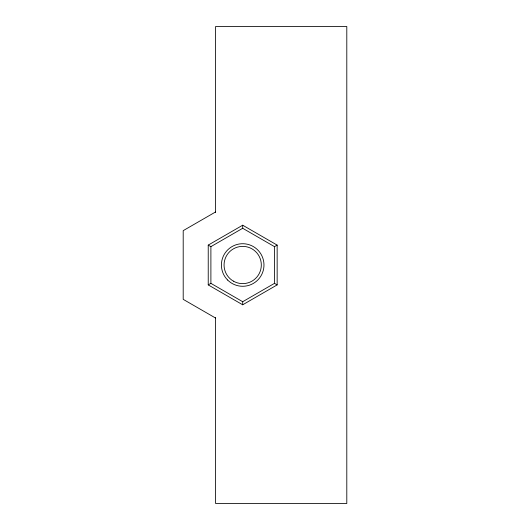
<?xml version="1.0" encoding="UTF-8"?>
<svg xmlns="http://www.w3.org/2000/svg" width="530" height="530" viewBox="0 0 530 530"><rect width="100%" height="100%" fill="white"/><g stroke="black" fill="none" stroke-linecap="round" stroke-linejoin="round"><path stroke-width="0.79" d="M215.604 211.94L183.201 230.649L183.201 299.351L215.604 318.06M208.23 245.105L242.694 225.21L277.15 245.105L277.15 284.895L242.694 304.79L208.23 284.895L208.23 245.105L210.894 246.642L242.694 228.284L274.487 246.642L274.487 283.358L242.694 301.716L210.894 283.358L210.894 246.642M208.23 284.895L210.894 283.358M274.487 246.642L277.15 245.105M274.487 283.358L277.15 284.895M242.694 225.21L242.694 228.284M242.694 301.716L242.694 304.79M215.604 212.424L215.604 26.5L346.799 26.5L346.799 503.5L215.604 503.5L215.604 317.576M227.642 280.052A21.286 21.286 0 0 0 263.251 270.512A21.286 21.286 0 0 0 237.182 244.443A21.286 21.286 0 0 0 227.642 280.052M233.379 281.132A18.623 18.623 0 0 0 261.316 265A18.623 18.623 0 0 0 233.379 248.868A18.623 18.623 0 0 0 233.379 281.132"/></g></svg>
